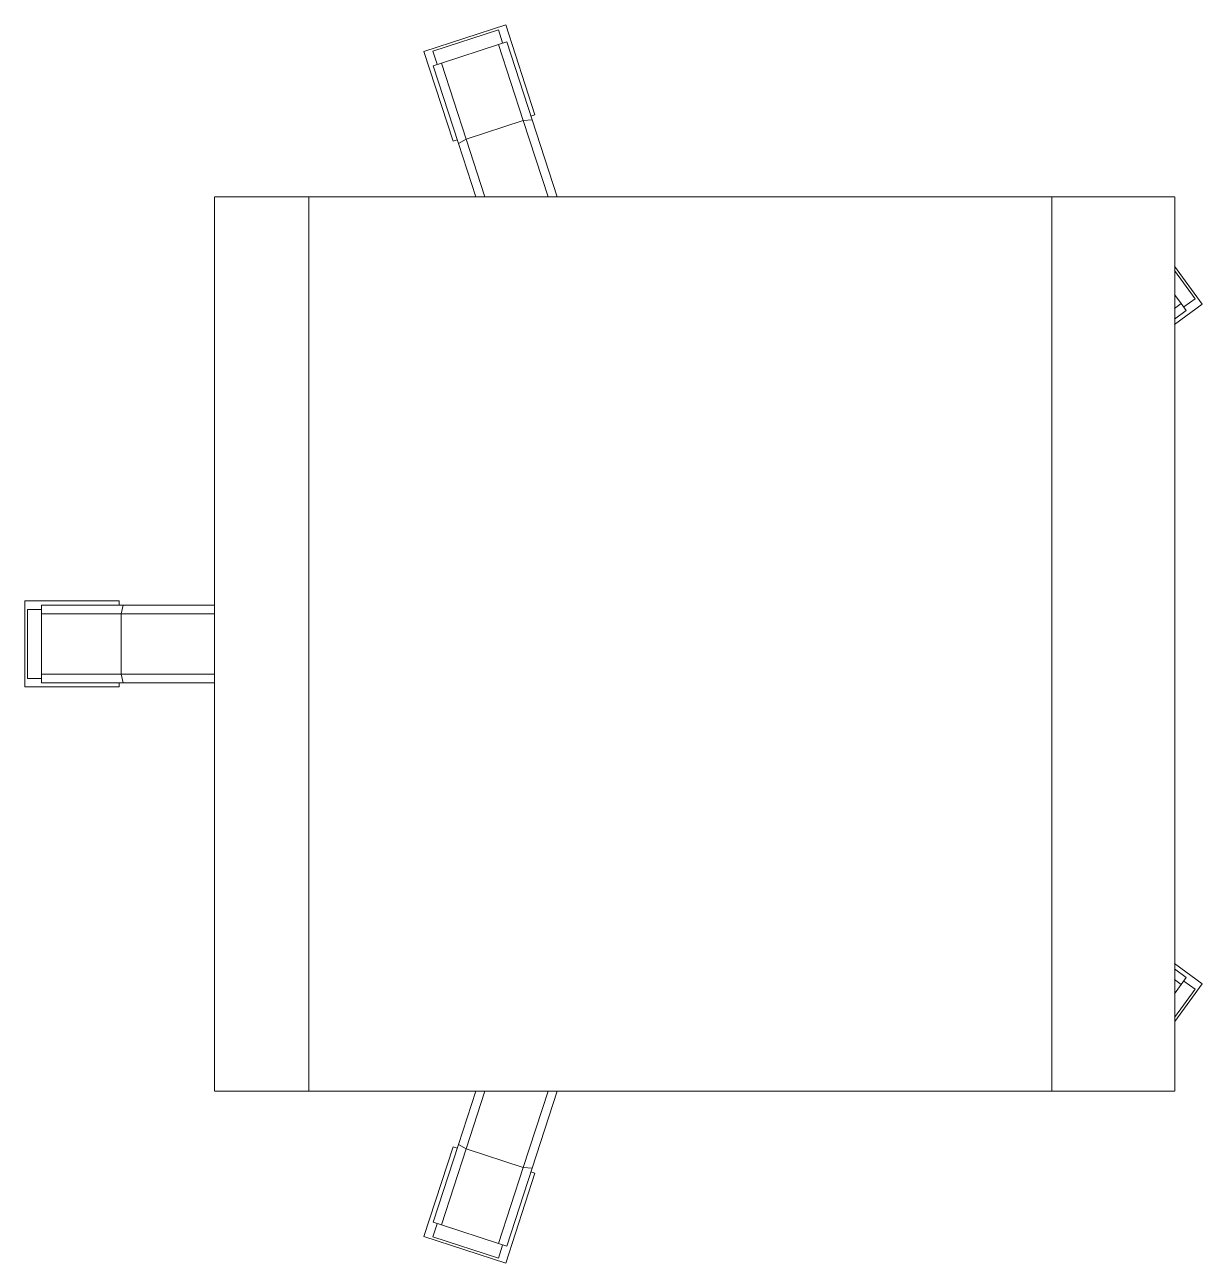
# Model space of a CAD drawing. Header units: millimetres. Extents: x 31960 to 73442, y -14102 to 21505.
# Drawn here: x 62485 to 63169, y -7586 to -6866 of the extents above; entities that cross this region are included whole.
import ezdxf

# ---------------------------------------------------------------- set-up
doc = ezdxf.new("R2010")
doc.units = ezdxf.units.MM
doc.layers.add('I-FURN', color=30, linetype='Continuous', lineweight=9)

# ---------------------------------------------------------------- blocks, each defined once
blk = doc.blocks.new('JX-57-Generic Chair-Task - Task without Arms-V19-Level 9 207 Kent St 1_100')
at = {"layer": 'I-FURN'}
for p, q in [((165.99, 389.35), (115.99, 389.35)), ((115.99, 334.35), (115.99, 389.35)), ((165.99, 389.35), (165.99, 334.35)), ((120.99, 379.86), (120.99, 387.83)), ((120.99, 387.83), (160.99, 387.83)), ((160.99, 387.83), (160.99, 379.86)), ((118.49, 379.7), (123.49, 379.7)), ((118.49, 379.7), (118.49, 332.11)), ((123.49, 379.7), (158.49, 379.7)), ((123.49, 333.22), (123.49, 379.7)), ((158.49, 379.7), (163.49, 379.7)), ((158.49, 379.7), (158.49, 333.22)), ((163.49, 379.7), (163.49, 332.11)), ((115.99, 334.35), (118.49, 334.35)), ((123.49, 333.22), (118.49, 332.11)), ((118.49, 332.11), (118.49, 278.86)), ((123.49, 278.86), (123.49, 333.22)), ((158.49, 333.22), (123.49, 333.22)), ((163.49, 332.11), (158.49, 333.22)), ((158.49, 333.22), (158.49, 278.86)), ((163.49, 334.35), (165.99, 334.35)), ((163.49, 332.11), (163.49, 278.86)), ((400.99, 278.95), (-119.01, 278.95)), ((-119.01, 271.72), (-119.01, 278.86)), ((400.99, 278.86), (400.99, 271.72)), ((-119.01, 224.08), (-119.01, 271.72)), ((400.99, 271.72), (400.99, 224.08)), ((-119.01, -182.8), (-119.01, 224.08)), ((400.99, 224.08), (-119.01, 224.08)), ((400.99, 224.08), (400.99, -182.8)), ((-203.56, 157.18), (-219.01, 109.63)), ((-216.02, 113.92), (-203.66, 151.96)), ((-203.66, 151.96), (-196.07, 149.49)), ((-203.56, 157.18), (-151.25, 140.19)), ((-196.7, 147.07), (-195.15, 151.82)), ((-195.15, 151.82), (-149.89, 137.12)), ((477.14, 151.82), (431.88, 137.12)), ((433.23, 140.19), (485.54, 157.18)), ((477.14, 151.82), (478.68, 147.07)), ((478.06, 149.49), (485.64, 151.96)), ((500.99, 109.63), (485.54, 157.18)), ((498, 113.92), (485.64, 151.96)), ((-207.52, 113.78), (-196.7, 147.07)), ((-196.7, 147.07), (-152.49, 132.7)), ((478.68, 147.07), (434.47, 132.7)), ((478.68, 147.07), (489.5, 113.78)), ((-149.89, 137.12), (-152.49, 132.7)), ((-152.02, 137.81), (-151.25, 140.19)), ((-149.89, 137.12), (-119.01, 127.08)), ((431.88, 137.12), (400.99, 127.08)), ((434.47, 132.7), (431.88, 137.12)), ((433.23, 140.19), (434, 137.81)), ((-152.49, 132.7), (-163.3, 99.42)), ((-152.49, 132.7), (-119.01, 121.83)), ((434.47, 132.7), (400.99, 121.83)), ((445.29, 99.42), (434.47, 132.7)), ((-166.7, 92.63), (-219.01, 109.63)), ((-208.43, 111.45), (-216.02, 113.92)), ((-209.06, 109.03), (-207.52, 113.78)), ((-209.06, 109.03), (-163.8, 94.32)), ((-207.52, 113.78), (-163.3, 99.42)), ((489.5, 113.78), (445.29, 99.42)), ((491.04, 109.03), (445.78, 94.32)), ((500.99, 109.63), (448.68, 92.63)), ((489.5, 113.78), (491.04, 109.03)), ((498, 113.92), (490.42, 111.45)), ((-166.7, 92.63), (-165.93, 95.01)), ((-163.3, 99.42), (-163.8, 94.32)), ((-163.8, 94.32), (-119.01, 79.77)), ((-163.3, 99.42), (-119.01, 85.02)), ((445.29, 99.42), (400.99, 85.02)), ((445.78, 94.32), (400.99, 79.77)), ((445.78, 94.32), (445.29, 99.42)), ((447.91, 95.01), (448.68, 92.63)), ((-119.01, -208.02), (-119.01, -182.8)), ((400.99, -182.8), (400.99, -208.02)), ((-119.01, -239.46), (-119.01, -208.02)), ((400.99, -208.02), (-119.01, -208.02)), ((400.99, -208.02), (400.99, -239.46)), ((-119.01, -279.31), (-119.01, -239.46)), ((400.99, -239.46), (400.99, -279.31)), ((-119.01, -279.39), (400.99, -279.39)), ((-78.45, -279.46), (-56.5, -295.41)), ((-59.65, -291.24), (-76.14, -279.26)), ((-56.9, -283.2), (-62.33, -279.25)), ((-54.02, -279.24), (-56.9, -283.2)), ((-44.76, -279.24), (-56.5, -295.41)), ((-52.85, -286.14), (-47.84, -279.23)), ((338.48, -295.41), (326.8, -279.33)), ((334.83, -286.14), (329.88, -279.31)), ((336.06, -279.31), (338.88, -283.2)), ((338.48, -295.41), (360.64, -279.31)), ((344.23, -279.31), (338.88, -283.2)), ((341.63, -291.24), (358.05, -279.31)), ((-54.97, -284.79), (-59.65, -291.24)), ((-52.85, -286.14), (-56.9, -283.2)), ((338.88, -283.2), (334.83, -286.14)), ((341.63, -291.24), (336.95, -284.79))]:
    blk.add_line(p, q, dxfattribs=at)

msp = doc.modelspace()

# ---------------------------------------------------------------- block references
at = {"layer": 'I-FURN', "rotation": 89.99999999999977}
msp.add_blockref('JX-57-Generic Chair-Task - Task without Arms-V19-Level 9 207 Kent St 1_100', (62874, -7366.88), dxfattribs=at)

doc.saveas('drawing.dxf')
